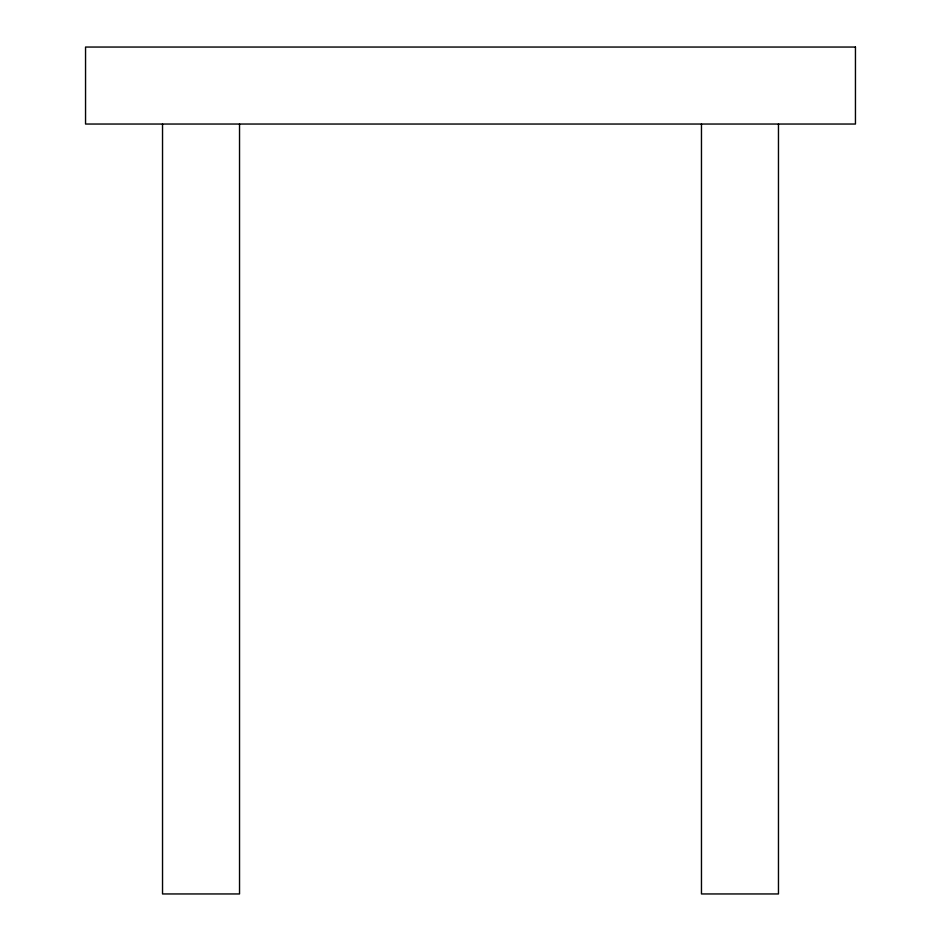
<?xml version="1.0" encoding="UTF-8"?>
<svg xmlns="http://www.w3.org/2000/svg" width="941" height="941" viewBox="0 0 941 941"><rect width="100%" height="100%" fill="white"/><g stroke="black" fill="none" stroke-linecap="round" stroke-linejoin="round"><path stroke-width="1.41" d="M778.466 124.036L778.466 893.95L701.468 893.95L701.468 124.036M239.532 124.036L239.532 893.95L162.534 893.95L162.534 124.036M855.451 47.05L85.549 47.05L85.549 124.036L855.451 124.036L855.451 47.05"/></g></svg>
